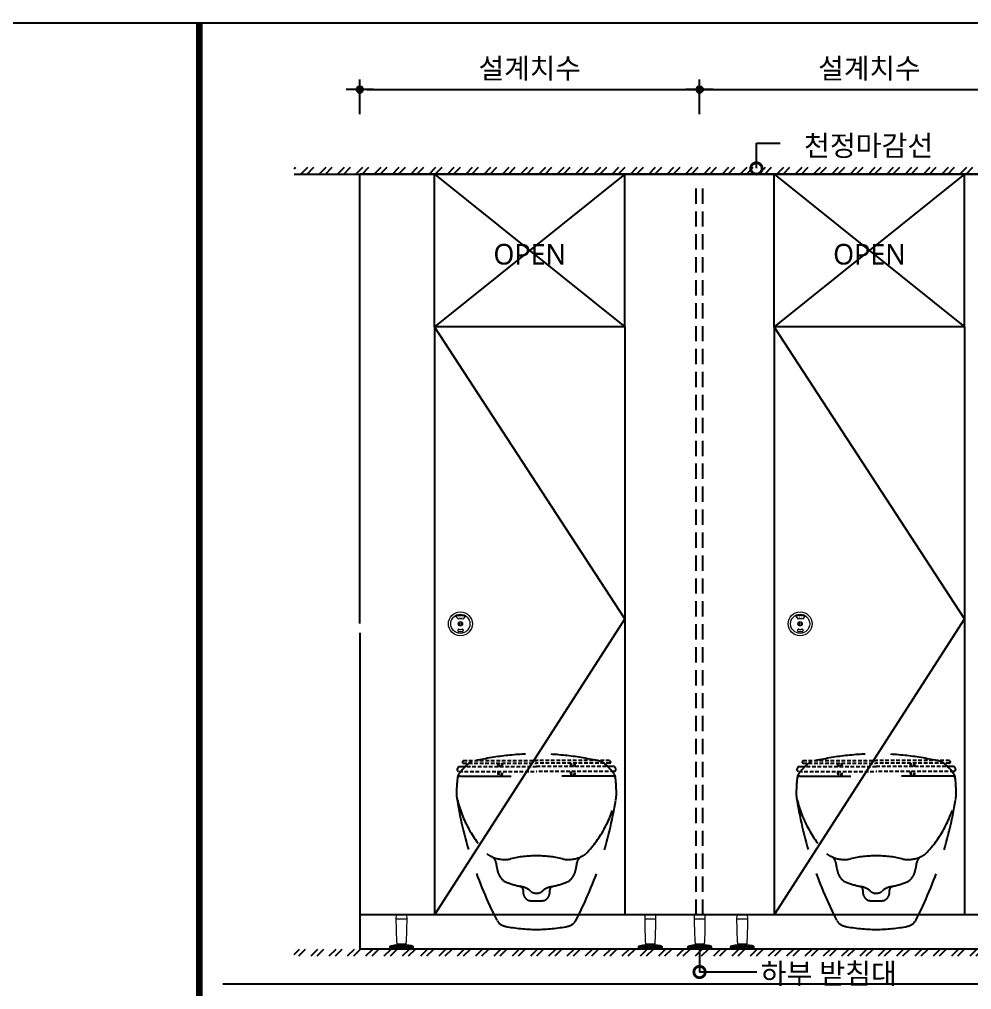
# Model space of a CAD drawing. Extents: x -256 to 8104, y -176 to 5714.
# Drawn here: x 2219 to 3621, y 4116 to 5543 of the extents above; entities that cross this region are included whole.
import ezdxf
from ezdxf.enums import TextEntityAlignment as Align

# ---------------------------------------------------------------- set-up
doc = ezdxf.new("R2010")
doc.units = 0
doc.header["$LTSCALE"] = 30
doc.linetypes.add('HIDDEN', pattern=[0.375, 0.25, -0.125])
doc.layers.get('0').update_dxf_attribs({"linetype": 'CONTINUOUS'})
doc.layers.get('DEFPOINTS').update_dxf_attribs({"linetype": 'CONTINUOUS'})
for name, color, linetype in [('DIM', 7, 'CONTINUOUS'), ('FIN', 5, 'CONTINUOUS'), ('HAT', 8, 'CONTINUOUS'), ('HID', 9, 'HIDDEN'), ('문자', 3, 'CONTINUOUS'), ('부자재', 4, 'CONTINUOUS'), ('잠금쇠(회전형)', 4, 'CONTINUOUS'), ('치수', 1, 'CONTINUOUS'), ('판넬', 2, 'CONTINUOUS'), ('해치', 8, 'CONTINUOUS')]:
    doc.layers.add(name, color=color, linetype=linetype)
doc.styles.add('HDW', font='gulim.ttc')
doc.styles.add('돋움', font='malgun.ttf')
doc.dimstyles.new('10', dxfattribs={"dimscale": 10, "dimtxt": 3, "dimasz": 1, "dimexe": 1.5, "dimexo": 2, "dimgap": 1, "dimtad": 1, "dimdec": 0, "dimlunit": 6, "dimtxsty": '돋움', "dimblk": 'DIMDOT', "dimcen": -1, "dimdle": 1.5, "dimclrt": 3, "dimazin": 3, "dimtfac": 1, "dimtdec": 0, "dimtix": 1, "dimtmove": 2, "dimatfit": 3, "dimldrblk": 'DIMDOT', "dimarcsym": 0})

# ---------------------------------------------------------------- blocks, each defined once
blk = doc.blocks.new('DIMDOT')
at = {"linetype": 'Continuous'}
blk.add_line((-2, 0), (2, 0), dxfattribs=at)
for radius in [0.5, 0.25]:
    blk.add_circle((0, 0), radius, dxfattribs=at)
blk = doc.blocks.new('*D557')
at = {"layer": 'DEFPOINTS', "color": 0}
for p in [(7946.5, 3876.5), (7446.5, 3820.2), (7946.5, 3820.2)]:
    blk.add_point(p, dxfattribs=at)
at = {"layer": 'DIM', "color": 0, "lineweight": -2, "ltscale": 10}
for p, q in [((7446.5, 3840.2), (7446.5, 3891.5)), ((7946.5, 3840.2), (7946.5, 3891.5)), ((7456.5, 3876.5), (7936.5, 3876.5))]:
    blk.add_line(p, q, dxfattribs=at)
at = {"layer": 'DIM', "color": 0, "lineweight": -2, "xscale": 10, "yscale": 10, "zscale": 10, "rotation": 180}
blk.add_blockref('DIMDOT', (7446.5, 3876.5), dxfattribs=at)
at = {"layer": 'DIM', "color": 0, "lineweight": -2, "xscale": 10, "yscale": 10, "zscale": 10}
blk.add_blockref('DIMDOT', (7946.5, 3876.5), dxfattribs=at)
at = {"layer": 'DIM', "color": 3, "insert": (7696.5, 3906.1), "char_height": 30, "attachment_point": 5, "style": '돋움'}
blk.add_mtext('설계치수', dxfattribs=at)
blk = doc.blocks.new('*D558')
at = {"layer": 'DEFPOINTS', "color": 0}
for p in [(8446.5, 3876.5), (7946.5, 3820.2), (8446.5, 3820.2)]:
    blk.add_point(p, dxfattribs=at)
at = {"layer": 'DIM', "color": 0, "lineweight": -2, "ltscale": 10}
for p, q in [((7946.5, 3840.2), (7946.5, 3891.5)), ((8446.5, 3840.2), (8446.5, 3891.5)), ((7956.5, 3876.5), (8436.5, 3876.5))]:
    blk.add_line(p, q, dxfattribs=at)
at = {"layer": 'DIM', "color": 0, "lineweight": -2, "xscale": 10, "yscale": 10, "zscale": 10, "rotation": 180}
blk.add_blockref('DIMDOT', (7946.5, 3876.5), dxfattribs=at)
at = {"layer": 'DIM', "color": 0, "lineweight": -2, "xscale": 10, "yscale": 10, "zscale": 10}
blk.add_blockref('DIMDOT', (8446.5, 3876.5), dxfattribs=at)
at = {"layer": 'DIM', "color": 3, "insert": (8196.5, 3906.1), "char_height": 30, "attachment_point": 5, "style": '돋움'}
blk.add_mtext('설계치수', dxfattribs=at)
blk = doc.blocks.new('A$C460A2A32')
at = {"color": 0}
for p, q in [((2.8, 20), (0.5, 16)), ((2.8, 20), (8.6, 20)), ((8.6, 20), (162.3, 20)), ((12.8, 32), (11.2, 30.4)), ((12.6, 27), (162.3, 27)), ((12.8, 32), (162.3, 32)), ((311.8, 32), (162.3, 32)), ((312, 27), (162.3, 27)), ((316, 20), (162.3, 20)), ((311.8, 32), (313.4, 30.4)), ((321.8, 20), (316, 20)), ((321.8, 20), (324.1, 16)), ((3.9, 10), (162.3, 10)), ((320.7, 10), (162.3, 10))]:
    blk.add_line(p, q, dxfattribs=at)
for centre, radius, start, end in [((12.6, 29), 2, 135, 270), ((108.9, 28.2), 26, 182.6717, 198.4118), ((107.4, 28.2), 23, 183.0205, 200.9186), ((68.6, 28.2), 23, 339.0814, 356.9795), ((67.1, 28.2), 26, 341.5882, 357.3283), ((257.5, 28.2), 26, 182.6717, 198.4118), ((256, 28.2), 23, 183.0205, 200.9186), ((217.2, 28.2), 23, 339.0814, 356.9795), ((215.7, 28.2), 26, 341.5882, 357.3283), ((312, 29), 2, 270, 45), ((3.9, 14), 4, 150.0107, 270), ((108.9, 10), 26, 180, 202.6199), ((107.4, 10), 23, 180, 205.7715), ((68.6, 10), 23, 334.2285, 0), ((67.1, 10), 26, 337.3801, 0), ((257.5, 10), 26, 180, 202.6199), ((256, 10), 23, 180, 205.7715), ((217.2, 10), 23, 334.2285, 0), ((215.7, 10), 26, 337.3801, 0), ((320.7, 14), 4, 270, 29.9893)]:
    blk.add_arc(centre, radius, start, end, dxfattribs=at)
blk = doc.blocks.new('_DOTSMALL')
at = {"color": 0, "linetype": 'ByBlock', "const_width": 0.5}
blk.add_lwpolyline([(-0.0625, 0, 1), (0.0625, 0, 1)], format="xyb", close=True, dxfattribs=at)
blk = doc.blocks.new('A$C63EC304E')
at = {"layer": '치수', "color": 1, "xscale": 2.5, "yscale": 2.5, "zscale": 2.5, "rotation": 234.3098741996962}
blk.add_blockref('_DOTSMALL', (0.31, 0.31), dxfattribs=at)
blk = doc.blocks.new('A$C2BC9653E')
at = {"layer": '치수', "xscale": 0.3333333333333333, "yscale": 0.3333333333333333, "zscale": 0.3333333333333333}
blk.add_blockref('A$C63EC304E', (0, 0), dxfattribs=at)
blk = doc.blocks.new('A$C7FC71301')
at = {"layer": '치수', "rotation": 180}
blk.add_blockref('A$C2BC9653E', (0.208, 0.208), dxfattribs=at)
blk = doc.blocks.new('A$C4A20372B')
at = {"layer": '치수'}
blk.add_blockref('A$C7FC71301', (0, 0), dxfattribs=at)
blk = doc.blocks.new('A$C566469F5')
at = {"layer": '치수'}
blk.add_blockref('A$C4A20372B', (0, 0), dxfattribs=at)
blk = doc.blocks.new('A$C7E317CD4')
at = {"layer": '해치', "xscale": 2, "yscale": 2, "zscale": 2}
blk.add_blockref('A$C566469F5', (0, 0), dxfattribs=at)
blk = doc.blocks.new('A$C601D7F27')
at = {"layer": '치수'}
blk.add_blockref('A$C7E317CD4', (0, 0), dxfattribs=at)
blk = doc.blocks.new('A$C38802C08')
at = {"layer": '치수'}
blk.add_blockref('A$C601D7F27', (0, 0), dxfattribs=at)
blk = doc.blocks.new('EDGE_21', base_point=(4726.3, -1563.7))
at = {"layer": 'HAT'}
h = blk.add_hatch(dxfattribs=at)
h.set_pattern_fill('ANSI32', color=256, scale=2, style=0)
h.set_pattern_definition([(45, (-3889.562, -1880.92), (-13.470384, 13.470384), []), (45, (-3880.581, -1880.92), (-13.470384, 13.470384), [])])
h.paths.add_polyline_path([(7349.8, 3762.1), (9043.4, 3762.1), (9043.4, 3752.1), (7349.8, 3752.1)])
h = blk.add_hatch(dxfattribs=at)
h.set_pattern_fill('ANSI32', color=256, scale=2, style=0)
h.set_pattern_definition([(45, (-3889.562, -1698.94), (-13.470384, 13.470384), []), (45, (-3880.581, -1698.94), (-13.470384, 13.470384), [])])
h.paths.add_polyline_path([(7349.8, 2601.8), (9043.4, 2601.8), (9043.4, 2611.8), (7349.8, 2611.8)])
at = {"color": 2}
blk.add_line((7349.8, 3752.1), (9043.4, 3752.1), dxfattribs=at)
for p, q in [((7446.5, 3090.9), (7446.5, 3752.1)), ((7446.5, 3077.2), (7446.5, 2612.3)), ((7446.5, 2612.3), (8946.5, 2612.3))]:
    blk.add_line(p, q)
at = {"color": 8}
blk.add_line((7245.1, 2560.5), (10592.9, 2560.5), dxfattribs=at)
at = {"color": 2}
for points in [[(4725.6, 3974.7), (11977.9, 3974.7), (11977.9, -1563.6), (4725.6, -1563.6)], [(4725.6, 3974.7), (11977.9, 3974.7), (11977.9, -1563.6), (4725.6, -1563.6)], [(4725.6, 3974.7), (12707.5, 3974.7), (12707.5, -1563.6), (4725.6, -1563.6)]]:
    blk.add_lwpolyline(points, close=True, dxfattribs=at)
at = {"color": 8, "const_width": 10}
blk.add_lwpolyline([(7210.4, 1205.6), (7210.4, 3974.7)], dxfattribs=at)
at = {"layer": 'FIN', "linetype": 'Continuous', "lineweight": 15}
for p, q in [((7499.7, 2656.4), (7516, 2656.4)), ((7516, 2655.9), (7499.7, 2655.9)), ((7865.8, 2656.4), (7882.2, 2656.4)), ((7882.2, 2655.9), (7865.8, 2655.9)), ((7938.7, 2656.4), (7955, 2656.4)), ((7955, 2655.9), (7938.7, 2655.9)), ((8001.1, 2656.4), (8017.5, 2656.4)), ((8017.5, 2655.9), (8001.1, 2655.9)), ((7525.7, 2615), (7490, 2615)), ((7525.7, 2613.7), (7490, 2613.7)), ((7490, 2613.7), (7525.7, 2613.7)), ((7490.6, 2616.2), (7525.1, 2616.2)), ((7491.5, 2612.2), (7491.5, 2612.3)), ((7491.5, 2612.2), (7491.5, 2612.3)), ((7492.7, 2612.2), (7492.7, 2612.3)), ((7492.7, 2612.2), (7492.7, 2612.3)), ((7516.4, 2617.7), (7499.3, 2617.7)), ((7499.5, 2617.7), (7516.2, 2617.7)), ((7500.8, 2619.4), (7514.9, 2619.4)), ((7509.9, 2612.2), (7509.9, 2612.3)), ((7510.5, 2612.2), (7510.5, 2612.3)), ((7511.3, 2612.2), (7511.3, 2612.3)), ((7511.3, 2612.2), (7511.3, 2612.3)), ((7511.3, 2612.2), (7511.3, 2612.3)), ((7511.4, 2612.2), (7511.4, 2612.3)), ((7511.6, 2612.2), (7511.6, 2612.3)), ((7511.7, 2612.2), (7511.7, 2612.3)), ((7511.8, 2612.2), (7511.8, 2612.3)), ((7511.8, 2612.2), (7511.8, 2612.3)), ((7511.9, 2612.2), (7511.9, 2612.3)), ((7512, 2612.2), (7512, 2612.3)), ((7512.3, 2612.2), (7512.3, 2612.3)), ((7512.3, 2612.2), (7512.3, 2612.3)), ((7512.4, 2612.2), (7512.4, 2612.3)), ((7512.4, 2612.2), (7512.4, 2612.3)), ((7512.5, 2612.2), (7512.5, 2612.3)), ((7522.7, 2612.2), (7522.7, 2612.3)), ((7522.9, 2612.2), (7522.9, 2612.3)), ((7523.4, 2612.2), (7523.4, 2612.3)), ((7523.8, 2612.2), (7523.8, 2612.3)), ((7524, 2612.2), (7524, 2612.3)), ((7891.8, 2615), (7856.2, 2615)), ((7891.8, 2613.7), (7856.2, 2613.7)), ((7856.2, 2613.7), (7891.8, 2613.7)), ((7856.7, 2616.2), (7891.2, 2616.2)), ((7857.6, 2612.2), (7857.6, 2612.3)), ((7857.6, 2612.2), (7857.6, 2612.3)), ((7858.9, 2612.2), (7858.9, 2612.3)), ((7858.9, 2612.2), (7858.9, 2612.3)), ((7882.5, 2617.7), (7865.4, 2617.7)), ((7865.7, 2617.7), (7882.3, 2617.7)), ((7866.9, 2619.4), (7881, 2619.4)), ((7876, 2612.2), (7876, 2612.3)), ((7876.6, 2612.2), (7876.6, 2612.3)), ((7877.4, 2612.2), (7877.4, 2612.3)), ((7877.4, 2612.2), (7877.4, 2612.3)), ((7877.4, 2612.2), (7877.4, 2612.3)), ((7877.5, 2612.2), (7877.5, 2612.3)), ((7877.8, 2612.2), (7877.8, 2612.3)), ((7877.9, 2612.2), (7877.9, 2612.3)), ((7877.9, 2612.2), (7877.9, 2612.3)), ((7878, 2612.2), (7878, 2612.3)), ((7878, 2612.2), (7878, 2612.3)), ((7878.2, 2612.2), (7878.2, 2612.3)), ((7878.4, 2612.2), (7878.4, 2612.3)), ((7878.4, 2612.2), (7878.4, 2612.3)), ((7878.5, 2612.2), (7878.5, 2612.3)), ((7878.5, 2612.2), (7878.5, 2612.3)), ((7878.6, 2612.2), (7878.6, 2612.3)), ((7888.9, 2612.2), (7888.9, 2612.3)), ((7889.1, 2612.2), (7889.1, 2612.3)), ((7889.5, 2612.2), (7889.5, 2612.3)), ((7889.9, 2612.2), (7889.9, 2612.3)), ((7890.1, 2612.2), (7890.1, 2612.3)), ((7964.7, 2615), (7929, 2615)), ((7964.7, 2613.7), (7929, 2613.7)), ((7929, 2613.7), (7964.7, 2613.7)), ((7929.6, 2616.2), (7964.1, 2616.2)), ((7930.5, 2612.2), (7930.5, 2612.3)), ((7930.5, 2612.2), (7930.5, 2612.3)), ((7931.7, 2612.2), (7931.7, 2612.3)), ((7931.7, 2612.2), (7931.7, 2612.3)), ((7955.4, 2617.7), (7938.3, 2617.7)), ((7938.5, 2617.7), (7955.2, 2617.7)), ((7939.8, 2619.4), (7953.9, 2619.4)), ((7948.9, 2612.2), (7948.9, 2612.3)), ((7949.5, 2612.2), (7949.5, 2612.3)), ((7950.3, 2612.2), (7950.3, 2612.3)), ((7950.3, 2612.2), (7950.3, 2612.3)), ((7950.3, 2612.2), (7950.3, 2612.3)), ((7950.4, 2612.2), (7950.4, 2612.3)), ((7950.6, 2612.2), (7950.6, 2612.3)), ((7950.7, 2612.2), (7950.7, 2612.3)), ((7950.8, 2612.2), (7950.8, 2612.3)), ((7950.8, 2612.2), (7950.8, 2612.3)), ((7950.9, 2612.2), (7950.9, 2612.3)), ((7951, 2612.2), (7951, 2612.3)), ((7951.3, 2612.2), (7951.3, 2612.3)), ((7951.3, 2612.2), (7951.3, 2612.3)), ((7951.3, 2612.2), (7951.3, 2612.3)), ((7951.4, 2612.2), (7951.4, 2612.3)), ((7951.5, 2612.2), (7951.5, 2612.3)), ((7961.7, 2612.2), (7961.7, 2612.3)), ((7961.9, 2612.2), (7961.9, 2612.3)), ((7962.4, 2612.2), (7962.4, 2612.3)), ((7962.8, 2612.2), (7962.8, 2612.3)), ((7963, 2612.2), (7963, 2612.3)), ((8027.1, 2615), (7991.5, 2615)), ((8027.1, 2613.7), (7991.5, 2613.7)), ((7991.5, 2613.7), (8027.1, 2613.7)), ((7992, 2616.2), (8026.6, 2616.2)), ((7992.9, 2612.2), (7992.9, 2612.3)), ((7992.9, 2612.2), (7992.9, 2612.3)), ((7994.2, 2612.2), (7994.2, 2612.3)), ((7994.2, 2612.2), (7994.2, 2612.3)), ((8017.8, 2617.7), (8000.8, 2617.7)), ((8001, 2617.7), (8017.6, 2617.7)), ((8002.3, 2619.4), (8016.3, 2619.4)), ((8011.3, 2612.2), (8011.3, 2612.3)), ((8011.9, 2612.2), (8011.9, 2612.3)), ((8012.7, 2612.2), (8012.7, 2612.3)), ((8012.8, 2612.2), (8012.8, 2612.3)), ((8012.8, 2612.2), (8012.8, 2612.3)), ((8012.8, 2612.2), (8012.8, 2612.3)), ((8013.1, 2612.2), (8013.1, 2612.3)), ((8013.2, 2612.2), (8013.2, 2612.3)), ((8013.3, 2612.2), (8013.3, 2612.3)), ((8013.3, 2612.2), (8013.3, 2612.3)), ((8013.3, 2612.2), (8013.3, 2612.3)), ((8013.5, 2612.2), (8013.5, 2612.3)), ((8013.7, 2612.2), (8013.7, 2612.3)), ((8013.7, 2612.2), (8013.7, 2612.3)), ((8013.8, 2612.2), (8013.8, 2612.3)), ((8013.8, 2612.2), (8013.8, 2612.3)), ((8013.9, 2612.2), (8013.9, 2612.3)), ((8024.2, 2612.2), (8024.2, 2612.3)), ((8024.4, 2612.2), (8024.4, 2612.3)), ((8024.8, 2612.2), (8024.8, 2612.3)), ((8025.3, 2612.2), (8025.3, 2612.3)), ((8025.5, 2612.2), (8025.5, 2612.3)), ((7492.7, 2612.2), (7491.5, 2612.2)), ((7491.5, 2612.2), (7491.5, 2612.2)), ((7492.7, 2612.2), (7492.7, 2612.2)), ((7510.5, 2612.2), (7509.9, 2612.2)), ((7511.6, 2612.2), (7511.4, 2612.2)), ((7511.7, 2612.2), (7511.6, 2612.2)), ((7511.8, 2612.2), (7511.7, 2612.2)), ((7511.8, 2612.2), (7511.8, 2612.2)), ((7511.9, 2612.2), (7511.8, 2612.2)), ((7512.4, 2612.2), (7512.3, 2612.2)), ((7512.4, 2612.2), (7512.4, 2612.2)), ((7512.5, 2612.2), (7512.4, 2612.2)), ((7858.9, 2612.2), (7857.6, 2612.2)), ((7857.6, 2612.2), (7857.6, 2612.2)), ((7858.9, 2612.2), (7858.9, 2612.2)), ((7876.6, 2612.2), (7876, 2612.2)), ((7877.8, 2612.2), (7877.5, 2612.2)), ((7877.9, 2612.2), (7877.8, 2612.2)), ((7877.9, 2612.2), (7877.9, 2612.2)), ((7878, 2612.2), (7877.9, 2612.2)), ((7878, 2612.2), (7878, 2612.2)), ((7878.5, 2612.2), (7878.4, 2612.2)), ((7878.5, 2612.2), (7878.5, 2612.2)), ((7878.6, 2612.2), (7878.5, 2612.2)), ((7931.7, 2612.2), (7930.5, 2612.2)), ((7930.5, 2612.2), (7930.5, 2612.2)), ((7931.7, 2612.2), (7931.7, 2612.2)), ((7949.5, 2612.2), (7948.9, 2612.2)), ((7950.6, 2612.2), (7950.4, 2612.2)), ((7950.7, 2612.2), (7950.6, 2612.2)), ((7950.8, 2612.2), (7950.7, 2612.2)), ((7950.8, 2612.2), (7950.8, 2612.2)), ((7950.9, 2612.2), (7950.8, 2612.2)), ((7951.4, 2612.2), (7951.3, 2612.2)), ((7951.3, 2612.2), (7951.3, 2612.2)), ((7951.5, 2612.2), (7951.4, 2612.2)), ((7994.2, 2612.2), (7992.9, 2612.2)), ((7992.9, 2612.2), (7992.9, 2612.2)), ((7994.2, 2612.2), (7994.2, 2612.2)), ((8011.9, 2612.2), (8011.3, 2612.2)), ((8013.1, 2612.2), (8012.8, 2612.2)), ((8013.2, 2612.2), (8013.1, 2612.2)), ((8013.3, 2612.2), (8013.2, 2612.2)), ((8013.3, 2612.2), (8013.3, 2612.2)), ((8013.3, 2612.2), (8013.3, 2612.2)), ((8013.8, 2612.2), (8013.7, 2612.2)), ((8013.8, 2612.2), (8013.8, 2612.2)), ((8013.9, 2612.2), (8013.8, 2612.2))]:
    blk.add_line(p, q, dxfattribs=at)
at = {"layer": 'FIN', "color": 4, "linetype": 'Continuous', "lineweight": 15}
for p, q in [((7499.8, 2662), (7499.8, 2662)), ((7499.9, 2662.3), (7515.8, 2662.3)), ((7500, 2656.2), (7515.7, 2656.2)), ((7516, 2656.4), (7515.9, 2662)), ((7865.9, 2662), (7865.9, 2662)), ((7866, 2662.3), (7881.9, 2662.3)), ((7866.1, 2656.2), (7881.9, 2656.2)), ((7882.1, 2656.4), (7882, 2662)), ((7938.8, 2662), (7938.8, 2662)), ((7938.9, 2662.3), (7954.8, 2662.3)), ((7939, 2656.2), (7954.7, 2656.2)), ((7955, 2656.4), (7954.9, 2662)), ((8001.3, 2662.3), (8017.3, 2662.3)), ((8001.2, 2662), (8001.2, 2662)), ((8001.4, 2656.2), (8017.2, 2656.2)), ((8017.5, 2656.4), (8017.3, 2662)), ((7490.6, 2616.2), (7490, 2615)), ((7490, 2615), (7490, 2613.7)), ((7490, 2613.7), (7490, 2612.3)), ((7490, 2612.3), (7525.7, 2612.3)), ((7500.8, 2619.4), (7501.4, 2618.8)), ((7514.3, 2618.8), (7501.4, 2618.8)), ((7502.3, 2618.5), (7501.7, 2617.8)), ((7514, 2617.8), (7501.7, 2617.8)), ((7502.3, 2618.8), (7502.3, 2618.5)), ((7502.3, 2618.5), (7513.4, 2618.5)), ((7513.4, 2618.5), (7513.4, 2618.8)), ((7514, 2617.8), (7513.4, 2618.5)), ((7514.3, 2618.8), (7514.9, 2619.4)), ((7525.7, 2615), (7525.1, 2616.2)), ((7525.7, 2613.7), (7525.7, 2615)), ((7525.7, 2612.3), (7525.7, 2613.7)), ((7856.7, 2616.2), (7856.2, 2615)), ((7856.2, 2615), (7856.2, 2613.7)), ((7856.2, 2613.7), (7856.2, 2612.3)), ((7856.2, 2612.3), (7891.8, 2612.3)), ((7866.9, 2619.4), (7867.6, 2618.8)), ((7880.4, 2618.8), (7867.6, 2618.8)), ((7868.4, 2618.5), (7867.8, 2617.8)), ((7880.1, 2617.8), (7867.8, 2617.8)), ((7868.4, 2618.8), (7868.4, 2618.5)), ((7868.4, 2618.5), (7879.5, 2618.5)), ((7879.5, 2618.5), (7879.5, 2618.8)), ((7880.1, 2617.8), (7879.5, 2618.5)), ((7880.4, 2618.8), (7881, 2619.4)), ((7891.8, 2615), (7891.2, 2616.2)), ((7891.8, 2613.7), (7891.8, 2615)), ((7891.8, 2612.3), (7891.8, 2613.7)), ((7929.6, 2616.2), (7929, 2615)), ((7929, 2615), (7929, 2613.7)), ((7929, 2613.7), (7929, 2612.3)), ((7929, 2612.3), (7964.7, 2612.3)), ((7939.8, 2619.4), (7940.4, 2618.8)), ((7953.3, 2618.8), (7940.4, 2618.8)), ((7941.3, 2618.5), (7940.7, 2617.8)), ((7953, 2617.8), (7940.7, 2617.8)), ((7941.3, 2618.8), (7941.3, 2618.5)), ((7941.3, 2618.5), (7952.4, 2618.5)), ((7952.4, 2618.5), (7952.4, 2618.8)), ((7953, 2617.8), (7952.4, 2618.5)), ((7953.3, 2618.8), (7953.9, 2619.4)), ((7964.7, 2615), (7964.1, 2616.2)), ((7964.7, 2613.7), (7964.7, 2615)), ((7964.7, 2612.3), (7964.7, 2613.7)), ((7992, 2616.2), (7991.5, 2615)), ((7991.5, 2615), (7991.5, 2613.7)), ((7991.5, 2613.7), (7991.5, 2612.3)), ((7991.5, 2612.3), (8027.1, 2612.3)), ((8002.3, 2619.4), (8002.9, 2618.8)), ((8015.7, 2618.8), (8002.9, 2618.8)), ((8003.7, 2618.5), (8003.2, 2617.8)), ((8015.4, 2617.8), (8003.2, 2617.8)), ((8003.7, 2618.8), (8003.7, 2618.5)), ((8003.7, 2618.5), (8014.8, 2618.5)), ((8014.8, 2618.5), (8014.8, 2618.8)), ((8015.4, 2617.8), (8014.8, 2618.5)), ((8015.7, 2618.8), (8016.3, 2619.4)), ((8027.1, 2615), (8026.6, 2616.2)), ((8027.1, 2613.7), (8027.1, 2615)), ((8027.1, 2612.3), (8027.1, 2613.7))]:
    blk.add_line(p, q, dxfattribs=at)
for points in [[(7499.9, 2662.3, 0.124037), (7499.8, 2662, -0.001096), (7499.8, 2662), (7499.7, 2656.4)], [(7866, 2662.3, 0.124037), (7865.9, 2662, -0.001096), (7865.9, 2662), (7865.8, 2656.4)], [(7938.9, 2662.3, 0.124037), (7938.8, 2662, -0.001096), (7938.8, 2662), (7938.7, 2656.4)], [(8001.3, 2662.3, 0.124037), (8001.2, 2662, -0.001096), (8001.2, 2662), (8001.1, 2656.4)]]:
    blk.add_lwpolyline(points, format="xyb", dxfattribs=at)
at = {"layer": 'FIN', "color": 4, "linetype": 'Continuous', "lineweight": 15, "flags": 128}
for points in [[(7515.9, 2662, 0.118135), (7515.8, 2662.3, 0.118135)], [(7882, 2662, 0.118135), (7881.9, 2662.3, 0.118135)], [(7954.9, 2662, 0.118135), (7954.8, 2662.3, 0.118135)], [(8017.3, 2662, 0.118135), (8017.3, 2662.3, 0.118135)]]:
    blk.add_lwpolyline(points, format="xyb", dxfattribs=at)
at = {"layer": 'FIN', "color": 4, "linetype": 'Continuous', "lineweight": 15}
for centre, radius, start, end in [((7500, 2656.4), 0.292, 179.2415, 270), ((7500, 2655.9), 0.292, 90, 179.3579), ((8078.4, 2655.6), 578.7, 179.9718, 183.5859), ((6961.9, 2654.8), 554.1, 356.3354, 0.1097), ((7515.7, 2656.4), 0.292, 270, 0.7585), ((7515.7, 2655.9), 0.292, 0.6421, 90), ((7866.1, 2656.4), 0.292, 179.2415, 270), ((7866.1, 2655.9), 0.292, 90, 179.3579), ((8444.5, 2655.6), 578.7, 179.9718, 183.5859), ((7328, 2654.8), 554.1, 356.3354, 0.1097), ((7881.9, 2656.4), 0.292, 270, 0.7585), ((7881.9, 2655.9), 0.292, 0.6421, 90), ((7939, 2656.4), 0.292, 179.2415, 270), ((7939, 2655.9), 0.292, 90, 179.3579), ((8517.4, 2655.6), 578.7, 179.9718, 183.5859), ((7400.9, 2654.8), 554.1, 356.3354, 0.1097), ((7954.7, 2656.4), 0.292, 270, 0.7585), ((7954.7, 2655.9), 0.292, 0.6421, 90), ((8001.4, 2656.4), 0.292, 179.2415, 270), ((8001.4, 2655.9), 0.292, 90, 179.3579), ((8579.8, 2655.6), 578.7, 179.9718, 183.5859), ((7463.4, 2654.8), 554.1, 356.3354, 0.1097), ((8017.2, 2656.4), 0.292, 270, 0.7585), ((8017.2, 2655.9), 0.292, 0.6421, 90), ((7502.3, 2574), 43.8, 93.8991, 105.5006), ((7502.3, 2584.5), 33.3, 91.0115, 94.7479), ((7499.6, 2617.5), 0.175, 94.7479, 116.6788), ((7513.4, 2584.5), 33.3, 85.2521, 88.9885), ((7516.1, 2617.5), 0.175, 63.3212, 85.2521), ((7513.4, 2574), 43.8, 80.5831, 86.1009), ((7513.4, 2574), 43.8, 74.4994, 78.127), ((7868.4, 2574), 43.8, 93.8991, 105.5006), ((7865.7, 2617.5), 0.175, 94.7479, 116.6788), ((7868.4, 2584.5), 33.3, 91.0115, 94.7479), ((7879.5, 2584.5), 33.3, 85.2521, 88.9885), ((7882.3, 2617.5), 0.175, 63.3212, 85.2521), ((7879.5, 2574), 43.8, 80.5831, 86.1009), ((7879.5, 2574), 43.8, 74.4994, 78.127), ((7941.3, 2574), 43.8, 93.8991, 105.5006), ((7941.3, 2584.5), 33.3, 91.0115, 94.7479), ((7938.6, 2617.5), 0.175, 94.7479, 116.6788), ((7952.4, 2584.5), 33.3, 85.2521, 88.9885), ((7955.1, 2617.5), 0.175, 63.3212, 85.2521), ((7952.4, 2574), 43.8, 80.5831, 86.1009), ((7952.4, 2574), 43.8, 74.4994, 78.127), ((8003.7, 2574), 43.8, 93.8991, 105.5006), ((8001, 2617.5), 0.175, 94.7479, 116.6788), ((8003.7, 2584.5), 33.3, 91.0115, 94.7479), ((8014.8, 2584.5), 33.3, 85.2521, 88.9885), ((8017.6, 2617.5), 0.175, 63.3212, 85.2521), ((8014.8, 2574), 43.8, 80.5831, 86.1009), ((8014.8, 2574), 43.8, 74.4994, 78.127)]:
    blk.add_arc(centre, radius, start, end, dxfattribs=at)
for points, knots in [([(7520.6, 2617.2), (7520.6, 2617.2), (7520.7, 2617.2), (7520.8, 2617.2), (7520.9, 2617.2), (7521, 2617.1), (7521, 2617.1), (7521, 2617.1)], [0, 0, 0, 0, 0.2159727, 0.4318558, 0.6498983, 0.8698049, 1, 1, 1, 1]), ([(7520.6, 2617.2), (7520.6, 2617.2), (7520.6, 2617.2), (7520.6, 2617.2), (7520.6, 2617.2), (7520.6, 2617.2)], [0, 0, 0, 0, 0.110152, 0.664814, 1, 1, 1, 1]), ([(7521, 2617.1), (7521.1, 2617.1), (7521.2, 2617.1), (7521.3, 2617), (7521.4, 2617)], [0, 0, 0, 0, 0.405872, 1, 1, 1, 1]), ([(7521.4, 2617.1), (7521.3, 2617.1), (7521.2, 2617.1), (7521.1, 2617.1), (7521, 2617.1)], [0, 0, 0, 0, 0.585266, 1, 1, 1, 1]), ([(7521, 2617.1), (7521, 2617.1), (7521, 2617.1), (7521, 2617.1), (7521, 2617.1)], [0, 0, 0, 0, 0.495973, 1, 1, 1, 1]), ([(7522.8, 2616.8), (7522.5, 2616.8), (7522.1, 2616.9), (7521.6, 2617), (7521.4, 2617.1)], [0, 0, 0, 0, 0.528575, 1, 1, 1, 1]), ([(7521.4, 2617), (7521.4, 2617), (7521.4, 2617), (7521.4, 2617), (7521.4, 2617)], [0, 0, 0, 0, 0.517301, 1, 1, 1, 1]), ([(7521.4, 2617), (7521.6, 2617), (7522.1, 2616.9), (7522.5, 2616.8), (7522.8, 2616.8)], [0, 0, 0, 0, 0.470682, 1, 1, 1, 1]), ([(7522.8, 2616.8), (7522.8, 2616.8), (7522.8, 2616.8), (7522.8, 2616.8), (7522.8, 2616.8)], [0, 0, 0, 0, 0.529757, 1, 1, 1, 1]), ([(7886.7, 2617.2), (7886.8, 2617.2), (7886.8, 2617.2), (7886.9, 2617.2), (7887, 2617.2), (7887.1, 2617.1), (7887.1, 2617.1), (7887.1, 2617.1)], [0, 0, 0, 0, 0.2159727, 0.4318558, 0.6498983, 0.8698049, 1, 1, 1, 1]), ([(7886.7, 2617.2), (7886.7, 2617.2), (7886.7, 2617.2), (7886.7, 2617.2), (7886.7, 2617.2), (7886.7, 2617.2)], [0, 0, 0, 0, 0.110152, 0.664814, 1, 1, 1, 1]), ([(7887.1, 2617.1), (7887.2, 2617.1), (7887.3, 2617.1), (7887.4, 2617), (7887.5, 2617)], [0, 0, 0, 0, 0.405872, 1, 1, 1, 1]), ([(7887.5, 2617.1), (7887.4, 2617.1), (7887.3, 2617.1), (7887.2, 2617.1), (7887.1, 2617.1)], [0, 0, 0, 0, 0.585266, 1, 1, 1, 1]), ([(7887.1, 2617.1), (7887.1, 2617.1), (7887.1, 2617.1), (7887.1, 2617.1), (7887.1, 2617.1)], [0, 0, 0, 0, 0.495973, 1, 1, 1, 1]), ([(7888.9, 2616.8), (7888.6, 2616.8), (7888.2, 2616.9), (7887.7, 2617), (7887.5, 2617.1)], [0, 0, 0, 0, 0.528575, 1, 1, 1, 1]), ([(7887.5, 2617), (7887.5, 2617), (7887.5, 2617), (7887.5, 2617), (7887.5, 2617)], [0, 0, 0, 0, 0.517301, 1, 1, 1, 1]), ([(7887.5, 2617), (7887.7, 2617), (7888.2, 2616.9), (7888.6, 2616.8), (7888.9, 2616.8)], [0, 0, 0, 0, 0.470682, 1, 1, 1, 1]), ([(7888.9, 2616.8), (7888.9, 2616.8), (7888.9, 2616.8), (7888.9, 2616.8), (7888.9, 2616.8)], [0, 0, 0, 0, 0.529757, 1, 1, 1, 1]), ([(7959.6, 2617.2), (7959.6, 2617.2), (7959.7, 2617.2), (7959.8, 2617.2), (7959.9, 2617.2), (7960, 2617.1), (7960, 2617.1), (7960, 2617.1)], [0, 0, 0, 0, 0.2159727, 0.4318558, 0.6498983, 0.8698049, 1, 1, 1, 1]), ([(7959.6, 2617.2), (7959.6, 2617.2), (7959.6, 2617.2), (7959.6, 2617.2), (7959.6, 2617.2), (7959.6, 2617.2)], [0, 0, 0, 0, 0.110152, 0.664814, 1, 1, 1, 1]), ([(7960, 2617.1), (7960.1, 2617.1), (7960.2, 2617.1), (7960.3, 2617), (7960.4, 2617)], [0, 0, 0, 0, 0.405872, 1, 1, 1, 1]), ([(7960.4, 2617.1), (7960.3, 2617.1), (7960.2, 2617.1), (7960.1, 2617.1), (7960, 2617.1)], [0, 0, 0, 0, 0.585266, 1, 1, 1, 1]), ([(7960, 2617.1), (7960, 2617.1), (7960, 2617.1), (7960, 2617.1), (7960, 2617.1)], [0, 0, 0, 0, 0.495973, 1, 1, 1, 1]), ([(7961.8, 2616.8), (7961.5, 2616.8), (7961, 2616.9), (7960.6, 2617), (7960.4, 2617.1)], [0, 0, 0, 0, 0.528575, 1, 1, 1, 1]), ([(7960.4, 2617), (7960.4, 2617), (7960.4, 2617), (7960.4, 2617), (7960.4, 2617)], [0, 0, 0, 0, 0.517301, 1, 1, 1, 1]), ([(7960.4, 2617), (7960.6, 2617), (7961, 2616.9), (7961.5, 2616.8), (7961.8, 2616.8)], [0, 0, 0, 0, 0.470682, 1, 1, 1, 1]), ([(7961.8, 2616.8), (7961.8, 2616.8), (7961.8, 2616.8), (7961.8, 2616.8), (7961.8, 2616.8)], [0, 0, 0, 0, 0.529757, 1, 1, 1, 1]), ([(8022, 2617.2), (8022, 2617.2), (8022, 2617.2), (8022, 2617.2), (8022.1, 2617.2), (8022.1, 2617.2)], [0, 0, 0, 0, 0.110152, 0.664814, 1, 1, 1, 1]), ([(8022.1, 2617.2), (8022.1, 2617.2), (8022.1, 2617.2), (8022.2, 2617.2), (8022.3, 2617.2), (8022.4, 2617.1), (8022.4, 2617.1), (8022.5, 2617.1)], [0, 0, 0, 0, 0.2159727, 0.4318558, 0.6498983, 0.8698049, 1, 1, 1, 1]), ([(8022.5, 2617.1), (8022.5, 2617.1), (8022.6, 2617.1), (8022.7, 2617), (8022.8, 2617)], [0, 0, 0, 0, 0.405872, 1, 1, 1, 1]), ([(8022.8, 2617.1), (8022.7, 2617.1), (8022.6, 2617.1), (8022.5, 2617.1), (8022.5, 2617.1)], [0, 0, 0, 0, 0.585266, 1, 1, 1, 1]), ([(8022.5, 2617.1), (8022.5, 2617.1), (8022.5, 2617.1), (8022.5, 2617.1), (8022.5, 2617.1)], [0, 0, 0, 0, 0.495973, 1, 1, 1, 1]), ([(8024.2, 2616.8), (8024, 2616.8), (8023.5, 2616.9), (8023, 2617), (8022.8, 2617.1)], [0, 0, 0, 0, 0.528575, 1, 1, 1, 1]), ([(8022.8, 2617), (8022.8, 2617), (8022.8, 2617), (8022.8, 2617), (8022.8, 2617)], [0, 0, 0, 0, 0.517301, 1, 1, 1, 1]), ([(8022.8, 2617), (8023, 2617), (8023.5, 2616.9), (8024, 2616.8), (8024.2, 2616.8)], [0, 0, 0, 0, 0.470682, 1, 1, 1, 1]), ([(8024.2, 2616.8), (8024.2, 2616.8), (8024.2, 2616.8), (8024.2, 2616.8), (8024.2, 2616.8)], [0, 0, 0, 0, 0.529757, 1, 1, 1, 1])]:
    blk.add_open_spline(points, degree=3, knots=knots, dxfattribs=at)
for points in [[(7520.6, 2617.2), (7520.6, 2617.2)], [(7521, 2617.1), (7521.4, 2617.1)], [(7521.4, 2617.1), (7521.4, 2617.1)], [(7886.7, 2617.2), (7886.7, 2617.2)], [(7887.1, 2617.1), (7887.5, 2617.1)], [(7887.5, 2617.1), (7887.5, 2617.1)], [(7959.6, 2617.2), (7959.6, 2617.2)], [(7960, 2617.1), (7960.4, 2617.1)], [(7960.4, 2617.1), (7960.4, 2617.1)], [(8022.1, 2617.2), (8022, 2617.2)], [(8022.5, 2617.1), (8022.8, 2617.1)], [(8022.8, 2617.1), (8022.8, 2617.1)]]:
    blk.add_open_spline(points, degree=1, dxfattribs=at)
at = {"layer": 'FIN', "linetype": 'Continuous', "lineweight": 15}
for points, knots in [([(7511.4, 2612.2), (7511.4, 2612.2), (7511.4, 2612.2), (7511.3, 2612.2), (7511.3, 2612.2)], [0, 0, 0, 0, 0.561741, 1, 1, 1, 1]), ([(7511.3, 2612.2), (7511.3, 2612.2), (7511.3, 2612.2), (7511.3, 2612.2), (7511.3, 2612.2)], [0, 0, 0, 0, 0.557964, 1, 1, 1, 1]), ([(7512, 2612.2), (7512, 2612.2), (7512, 2612.2), (7511.9, 2612.2), (7511.9, 2612.2)], [0, 0, 0, 0, 0.560188, 1, 1, 1, 1]), ([(7512.3, 2612.2), (7512.2, 2612.2), (7512.2, 2612.2), (7512.1, 2612.2), (7512, 2612.2)], [0, 0, 0, 0, 0.559958, 1, 1, 1, 1]), ([(7522.9, 2612.2), (7522.9, 2612.2), (7522.8, 2612.2), (7522.7, 2612.2), (7522.7, 2612.2)], [0, 0, 0, 0, 0.558554, 1, 1, 1, 1]), ([(7523.1, 2612.2), (7523, 2612.2), (7522.9, 2612.2), (7522.9, 2612.2), (7522.8, 2612.2)], [0, 0, 0, 0, 0.558511, 1, 1, 1, 1]), ([(7523.4, 2612.2), (7523.3, 2612.2), (7523.1, 2612.2), (7523, 2612.2), (7522.9, 2612.2)], [0, 0, 0, 0, 0.559859, 1, 1, 1, 1]), ([(7523.8, 2612.2), (7523.7, 2612.2), (7523.6, 2612.2), (7523.4, 2612.2), (7523.4, 2612.2)], [0, 0, 0, 0, 0.558977, 1, 1, 1, 1]), ([(7524, 2612.2), (7524, 2612.2), (7524, 2612.2), (7523.9, 2612.2), (7523.8, 2612.2)], [0, 0, 0, 0, 0.559094, 1, 1, 1, 1]), ([(7877.5, 2612.2), (7877.5, 2612.2), (7877.5, 2612.2), (7877.5, 2612.2), (7877.4, 2612.2)], [0, 0, 0, 0, 0.561741, 1, 1, 1, 1]), ([(7877.4, 2612.2), (7877.4, 2612.2), (7877.4, 2612.2), (7877.4, 2612.2), (7877.4, 2612.2)], [0, 0, 0, 0, 0.557964, 1, 1, 1, 1]), ([(7878.2, 2612.2), (7878.1, 2612.2), (7878.1, 2612.2), (7878, 2612.2), (7878, 2612.2)], [0, 0, 0, 0, 0.560188, 1, 1, 1, 1]), ([(7878.4, 2612.2), (7878.4, 2612.2), (7878.3, 2612.2), (7878.2, 2612.2), (7878.2, 2612.2)], [0, 0, 0, 0, 0.559958, 1, 1, 1, 1]), ([(7889.1, 2612.2), (7889, 2612.2), (7888.9, 2612.2), (7888.9, 2612.2), (7888.9, 2612.2)], [0, 0, 0, 0, 0.558554, 1, 1, 1, 1]), ([(7889.2, 2612.2), (7889.2, 2612.2), (7889.1, 2612.2), (7889, 2612.2), (7888.9, 2612.2)], [0, 0, 0, 0, 0.558511, 1, 1, 1, 1]), ([(7889.5, 2612.2), (7889.4, 2612.2), (7889.2, 2612.2), (7889.1, 2612.2), (7889.1, 2612.2)], [0, 0, 0, 0, 0.559859, 1, 1, 1, 1]), ([(7889.9, 2612.2), (7889.9, 2612.2), (7889.7, 2612.2), (7889.6, 2612.2), (7889.5, 2612.2)], [0, 0, 0, 0, 0.558977, 1, 1, 1, 1]), ([(7890.1, 2612.2), (7890.1, 2612.2), (7890.1, 2612.2), (7890, 2612.2), (7889.9, 2612.2)], [0, 0, 0, 0, 0.559094, 1, 1, 1, 1]), ([(7950.4, 2612.2), (7950.4, 2612.2), (7950.3, 2612.2), (7950.3, 2612.2), (7950.3, 2612.2)], [0, 0, 0, 0, 0.561741, 1, 1, 1, 1]), ([(7950.3, 2612.2), (7950.3, 2612.2), (7950.3, 2612.2), (7950.3, 2612.2), (7950.3, 2612.2)], [0, 0, 0, 0, 0.557964, 1, 1, 1, 1]), ([(7951, 2612.2), (7951, 2612.2), (7950.9, 2612.2), (7950.9, 2612.2), (7950.9, 2612.2)], [0, 0, 0, 0, 0.560188, 1, 1, 1, 1]), ([(7951.3, 2612.2), (7951.2, 2612.2), (7951.1, 2612.2), (7951.1, 2612.2), (7951, 2612.2)], [0, 0, 0, 0, 0.559958, 1, 1, 1, 1]), ([(7961.9, 2612.2), (7961.9, 2612.2), (7961.7, 2612.2), (7961.7, 2612.2), (7961.7, 2612.2)], [0, 0, 0, 0, 0.558554, 1, 1, 1, 1]), ([(7962.1, 2612.2), (7962, 2612.2), (7961.9, 2612.2), (7961.9, 2612.2), (7961.8, 2612.2)], [0, 0, 0, 0, 0.558511, 1, 1, 1, 1]), ([(7962.4, 2612.2), (7962.3, 2612.2), (7962.1, 2612.2), (7962, 2612.2), (7961.9, 2612.2)], [0, 0, 0, 0, 0.559859, 1, 1, 1, 1]), ([(7962.8, 2612.2), (7962.7, 2612.2), (7962.6, 2612.2), (7962.4, 2612.2), (7962.4, 2612.2)], [0, 0, 0, 0, 0.558977, 1, 1, 1, 1]), ([(7963, 2612.2), (7963, 2612.2), (7963, 2612.2), (7962.9, 2612.2), (7962.8, 2612.2)], [0, 0, 0, 0, 0.559094, 1, 1, 1, 1]), ([(8012.8, 2612.2), (8012.8, 2612.2), (8012.8, 2612.2), (8012.8, 2612.2), (8012.8, 2612.2)], [0, 0, 0, 0, 0.561741, 1, 1, 1, 1]), ([(8012.8, 2612.2), (8012.8, 2612.2), (8012.8, 2612.2), (8012.8, 2612.2), (8012.8, 2612.2)], [0, 0, 0, 0, 0.557964, 1, 1, 1, 1]), ([(8013.5, 2612.2), (8013.5, 2612.2), (8013.4, 2612.2), (8013.3, 2612.2), (8013.3, 2612.2)], [0, 0, 0, 0, 0.560188, 1, 1, 1, 1]), ([(8013.7, 2612.2), (8013.7, 2612.2), (8013.6, 2612.2), (8013.5, 2612.2), (8013.5, 2612.2)], [0, 0, 0, 0, 0.559958, 1, 1, 1, 1]), ([(8024.4, 2612.2), (8024.3, 2612.2), (8024.2, 2612.2), (8024.2, 2612.2), (8024.2, 2612.2)], [0, 0, 0, 0, 0.558554, 1, 1, 1, 1]), ([(8024.5, 2612.2), (8024.5, 2612.2), (8024.4, 2612.2), (8024.3, 2612.2), (8024.3, 2612.2)], [0, 0, 0, 0, 0.558511, 1, 1, 1, 1]), ([(8024.8, 2612.2), (8024.7, 2612.2), (8024.6, 2612.2), (8024.4, 2612.2), (8024.4, 2612.2)], [0, 0, 0, 0, 0.559859, 1, 1, 1, 1]), ([(8025.3, 2612.2), (8025.2, 2612.2), (8025.1, 2612.2), (8024.9, 2612.2), (8024.8, 2612.2)], [0, 0, 0, 0, 0.558977, 1, 1, 1, 1]), ([(8025.5, 2612.2), (8025.5, 2612.2), (8025.4, 2612.2), (8025.3, 2612.2), (8025.3, 2612.2)], [0, 0, 0, 0, 0.559094, 1, 1, 1, 1])]:
    blk.add_open_spline(points, degree=3, knots=knots, dxfattribs=at)
for points in [[(7511.4, 2612.2), (7511.4, 2612.2)], [(7877.5, 2612.2), (7877.5, 2612.2)], [(7950.4, 2612.2), (7950.3, 2612.2)], [(8012.8, 2612.2), (8012.8, 2612.2)]]:
    blk.add_open_spline(points, degree=1, dxfattribs=at)
at = {"layer": 'HID', "ltscale": 3}
for p, q in [((7941.5, 2662.3), (7941.5, 3741.1)), ((7951.5, 2662.3), (7951.5, 3741.1))]:
    blk.add_line(p, q, dxfattribs=at)
at = {"layer": 'HID', "ltscale": 10}
for p, q in [((7594.3, 2866.3), (7706.5, 2866.3)), ((7818.8, 2866.3), (7706.5, 2866.3)), ((8094.3, 2866.3), (8206.5, 2866.3)), ((8318.8, 2866.3), (8206.5, 2866.3))]:
    blk.add_line(p, q, dxfattribs=at)
for centre, radius, start, end in [((7706.5, 2495.9), 403.1, 76.2923, 103.7077), ((8206.5, 2495.9), 403.1, 76.2923, 103.7077), ((7664.2, 2815.6), 90, 128.0065, 143.1013), ((7612.4, 2881.8), 6, 103.9579, 128.0065), ((7800.6, 2881.8), 6, 51.9935, 76.0421), ((7748.9, 2815.6), 90, 36.8987, 51.9935), ((8164.2, 2815.6), 90, 128.0065, 143.1013), ((8112.4, 2881.8), 6, 103.9579, 128.0065), ((8300.6, 2881.8), 6, 51.9935, 76.0421), ((8248.9, 2815.6), 90, 36.8987, 51.9935), ((7599.4, 2864.2), 9, 143.1013, 172.4918), ((7813.7, 2864.2), 9, 7.5082, 36.8987), ((8099.4, 2864.2), 9, 143.1013, 172.4918), ((8313.7, 2864.2), 9, 7.5082, 36.8987), ((7768.9, 2841.9), 180, 172.4918, 181.055), ((7594.3, 2862.1), 4.2, 90, 173.3826), ((7818.8, 2862.1), 4.2, 6.6174, 90), ((7644.1, 2841.9), 180, 358.945, 7.5082), ((8268.9, 2841.9), 180, 172.4918, 181.055), ((8094.3, 2862.1), 4.2, 90, 173.3826), ((8318.8, 2862.1), 4.2, 6.6174, 90), ((8144.1, 2841.9), 180, 358.945, 7.5082), ((7630.9, 2839.3), 42, 181.055, 190.5892), ((7761.8, 2874.3), 177, 192.809, 223.5419), ((8183.9, 2929.5), 602.3, 189.3568, 207.2383), ((7229.1, 2929.5), 602.3, 332.7617, 350.6432), ((7651.3, 2874.3), 177, 316.4581, 347.191), ((7782.1, 2839.3), 42, 349.4108, 358.945), ((8130.9, 2839.3), 42, 181.055, 190.5892), ((8261.8, 2874.3), 177, 192.809, 223.5419), ((8683.9, 2929.5), 602.3, 189.3568, 207.2383), ((7729.1, 2929.5), 602.3, 332.7617, 350.6432), ((8151.3, 2874.3), 177, 316.4581, 347.191), ((8282.1, 2839.3), 42, 349.4108, 358.945), ((7659.1, 2785.6), 42, 232.3598, 243.5689), ((7635.1, 2737.3), 12, 6.9609, 63.5689), ((7659.1, 2785.6), 42, 248.0565, 282.8609), ((7706.5, 2578), 171, 90, 102.8609), ((7706.5, 2578), 171, 77.1391, 90), ((7753.9, 2785.6), 42, 257.1391, 291.9435), ((7778, 2737.3), 12, 116.4311, 173.0391), ((7753.9, 2785.6), 42, 296.4311, 307.6402), ((8159.1, 2785.6), 42, 232.3598, 243.5689), ((8135.1, 2737.3), 12, 6.9609, 63.5689), ((8159.1, 2785.6), 42, 248.0565, 282.8609), ((8206.5, 2578), 171, 90, 102.8609), ((8206.5, 2578), 171, 77.1391, 90), ((8253.9, 2785.6), 42, 257.1391, 291.9435), ((8278, 2737.3), 12, 116.4311, 173.0391), ((8253.9, 2785.6), 42, 296.4311, 307.6402), ((7737.4, 2749.7), 91.1, 186.9609, 196.5836), ((7675.7, 2749.7), 91.1, 343.4164, 353.0391), ((8237.4, 2749.7), 91.1, 186.9609, 196.5836), ((8175.7, 2749.7), 91.1, 343.4164, 353.0391), ((7670.2, 2729.7), 21, 196.5836, 247.6201), ((7742.8, 2729.7), 21, 292.3799, 343.4164), ((8170.2, 2729.7), 21, 196.5836, 247.6201), ((8242.8, 2729.7), 21, 292.3799, 343.4164), ((7706.5, 2817.9), 116.3, 247.6201, 258.9228), ((7681, 2698.3), 6, 0, 77.9673), ((7678.4, 2674.3), 30, 49.4621, 78.9228), ((7700.4, 2695.9), 13.6, 169.8446, 248.5821), ((7734.6, 2674.3), 30, 101.0772, 130.5379), ((7712.6, 2695.9), 13.6, 291.4179, 10.1554), ((7732, 2698.3), 6, 102.0327, 180), ((7706.5, 2817.9), 116.3, 281.0772, 292.3799), ((8206.5, 2817.9), 116.3, 247.6201, 258.9228), ((8181, 2698.3), 6, 0, 77.9673), ((8178.4, 2674.3), 30, 49.4621, 78.9228), ((8200.4, 2695.9), 13.6, 169.8446, 248.5821), ((8234.6, 2674.3), 30, 101.0772, 130.5379), ((8212.6, 2695.9), 13.6, 291.4179, 10.1554), ((8232, 2698.3), 6, 102.0327, 180), ((8206.5, 2817.9), 116.3, 281.0772, 292.3799), ((7706.5, 2707.2), 13.3, 229.4621, 270), ((7706.5, 2707.2), 13.3, 270, 310.5379), ((8206.5, 2707.2), 13.3, 229.4621, 270), ((8206.5, 2707.2), 13.3, 270, 310.5379), ((7706.5, 2853.8), 171, 266.2838, 270), ((7706.5, 2853.8), 171, 270, 273.7162), ((8206.5, 2853.8), 171, 266.2838, 270), ((8206.5, 2853.8), 171, 270, 273.7162), ((7663.9, 2663), 18, 210.6249, 258.7833), ((7706.5, 2877.8), 237, 258.7833, 270), ((7706.5, 2877.8), 237, 270, 281.2167), ((7749.1, 2663), 18, 281.2167, 329.3751), ((8163.9, 2663), 18, 210.6249, 258.7833), ((8206.5, 2877.8), 237, 258.7833, 270), ((8206.5, 2877.8), 237, 270, 281.2167), ((8249.1, 2663), 18, 281.2167, 329.3751)]:
    blk.add_arc(centre, radius, start, end, dxfattribs=at)
at = {"layer": '부자재', "color": 3}
blk.add_line((8946.5, 3752.1), (7446.5, 3752.1), dxfattribs=at)
blk.add_line((8946.5, 3752.1), (7446.5, 3752.1), dxfattribs=at)
at = {"layer": '잠금쇠(회전형)', "linetype": 'Continuous', "lineweight": 15}
for p, q in [((7588, 3101), (7591.6, 3097)), ((7601.6, 3101), (7598, 3097)), ((8088, 3101), (8091.6, 3097)), ((8101.6, 3101), (8098, 3097)), ((7593.1, 3093.3), (7593.1, 3087.5)), ((7595.8, 3093.2), (7595.8, 3087.5)), ((8093.1, 3093.3), (8093.1, 3087.5)), ((8095.8, 3093.2), (8095.8, 3087.5)), ((7591.2, 3081.8), (7590.8, 3080.7)), ((7598.4, 3081.8), (7598.8, 3080.7)), ((8091.2, 3081.8), (8090.8, 3080.7)), ((8098.4, 3081.8), (8098.8, 3080.7))]:
    blk.add_line(p, q, dxfattribs=at)
for centre, radius in [((7594.5, 3090.4), 17.6), ((7594.5, 3090.4), 14.1), ((8094.5, 3090.4), 17.6), ((8094.5, 3090.4), 14.1), ((7594.5, 3090.4), 3.21), ((8094.5, 3090.4), 3.21)]:
    blk.add_circle(centre, radius, dxfattribs=at)
for centre, radius, start, end in [((7594.8, 3088.7), 14.1, 61.0478, 118.9522), ((7594.8, 3091), 6.81, 61.8696, 118.1304), ((8094.8, 3088.7), 14.1, 61.0478, 118.9522), ((8094.8, 3091), 6.81, 61.8696, 118.1304), ((7591.7, 3080.3), 0.98, 160.8571, 255.4685), ((7592.1, 3081.5), 0.98, 72.2332, 160.8571), ((7594.8, 3092.1), 13.2, 255.4685, 284.5315), ((7594.8, 3089.8), 7.75, 252.2332, 287.7668), ((7597.4, 3081.5), 0.98, 19.1429, 107.7668), ((7597.8, 3080.3), 0.98, 284.5315, 19.1429), ((8091.7, 3080.3), 0.98, 160.8571, 255.4685), ((8092.1, 3081.5), 0.98, 72.2332, 160.8571), ((8094.8, 3092.1), 13.2, 255.4685, 284.5315), ((8094.8, 3089.8), 7.75, 252.2332, 287.7668), ((8097.4, 3081.5), 0.98, 19.1429, 107.7668), ((8097.8, 3080.3), 0.98, 284.5315, 19.1429)]:
    blk.add_arc(centre, radius, start, end, dxfattribs=at)
at = {"layer": '치수'}
for p, q in [((8030.2, 3760.7), (8030.2, 3797.8)), ((8030.2, 3797.8), (8065.3, 3797.8)), ((7556.5, 3752.1), (7836.5, 3527.3)), ((7836.5, 3752.1), (7556.5, 3527.3)), ((8056.5, 3752.1), (8336.5, 3527.3)), ((8336.5, 3752.1), (8056.5, 3527.3)), ((7836.5, 3097.6), (7556.5, 3527.3)), ((8336.5, 3097.6), (8056.5, 3527.3)), ((7836.5, 3097.6), (7556.5, 2662.3)), ((8336.5, 3097.6), (8056.5, 2662.3)), ((7946.5, 2612.3), (7946.5, 2578)), ((8030.6, 2578), (7946.5, 2578))]:
    blk.add_line(p, q, dxfattribs=at)
at = {"layer": '판넬', "color": 3}
for p, q in [((7556.5, 3562.3), (7556.5, 3752.1)), ((7556.5, 3527.3), (7556.5, 3741.1)), ((7836.5, 3527.3), (7836.5, 3752.1)), ((8056.5, 3527.3), (8056.5, 3752.1)), ((8336.5, 3527.3), (8336.5, 3752.1)), ((7556.5, 2662.3), (7446.5, 2662.3)), ((8056.5, 2662.3), (7836.5, 2662.3)), ((8056.5, 2662.3), (7956.5, 2662.3)), ((8556.5, 2662.3), (8336.5, 2662.3))]:
    blk.add_line(p, q, dxfattribs=at)
at = {"layer": '판넬'}
for p, q in [((7836.5, 3527.3), (7556.5, 3527.3)), ((7556.5, 3527.3), (7556.5, 2662.3)), ((7836.5, 3527.3), (7836.5, 2705.4)), ((8336.5, 3527.3), (8056.5, 3527.3)), ((8056.5, 3527.3), (8056.5, 2662.3)), ((8336.5, 3527.3), (8336.5, 3514.9)), ((8336.5, 3514.9), (8336.5, 2705.4)), ((7836.5, 2705.4), (7836.5, 2662.3)), ((8336.5, 2705.4), (8336.5, 2662.3)), ((7836.5, 2662.3), (7556.5, 2662.3)), ((8336.5, 2662.3), (8056.5, 2662.3))]:
    blk.add_line(p, q, dxfattribs=at)
at = {"layer": 'HID', "ltscale": 10, "xscale": 0.7200000000011642, "yscale": 0.7200000000011642, "zscale": 0.7200000000011642}
for p in [(7589.7, 2866.1), (8089.7, 2866.1)]:
    blk.add_blockref('A$C460A2A32', p, dxfattribs=at)
at = {"layer": '해치', "xscale": -20, "yscale": 20, "zscale": 20, "rotation": 180}
blk.add_blockref('A$C38802C08', (8026, 3764.6), dxfattribs=at)
at = {"layer": '해치', "xscale": -20, "yscale": 20, "zscale": 20}
blk.add_blockref('A$C38802C08', (7950.7, 2573.9), dxfattribs=at)
at = {"layer": '문자', "style": '돋움'}
for s, p in [('천정마감선', (8195.4, 3794.3)), ('OPEN', (7696.5, 3634.2)), ('OPEN', (8196.5, 3634.2)), ('하부 받침대', (8136.7, 2576.3))]:
    blk.add_text(s, height=30.34, dxfattribs=at).set_placement(p, align=Align.MIDDLE)
at = {"layer": '잠금쇠(회전형)', "linetype": 'Continuous', "lineweight": 15, "style": 'HDW', "width": 0.659278}
for p, p2 in [((7591.6, 3098.9), (7597.8, 3098.9)), ((8091.6, 3098.9), (8097.8, 3098.9))]:
    blk.add_text('사용중', height=2.3, dxfattribs=at).set_placement(p, p2, align=Align.FIT)
at = {"layer": 'DIM', "ltscale": 10}
for base, p1, p2, picture, middle in [((7946.5, 3876.5), (7446.5, 3820.2), (7946.5, 3820.2), '*D557', (7696.5, 3906.1)), ((8446.5, 3876.5), (7946.5, 3820.2), (8446.5, 3820.2), '*D558', (8196.5, 3906.1))]:
    dim = blk.add_linear_dim(base=base, p1=p1, p2=p2, text='설계치수', dimstyle='10', override={"dimtxsty": '돋움'}, dxfattribs=at)
    dim.commit()
    dim.dimension.update_dxf_attribs({"geometry": picture, "text_midpoint": middle})

msp = doc.modelspace()

# ---------------------------------------------------------------- block references
msp.add_blockref('EDGE_21', (0, 0))

doc.saveas('drawing.dxf')
